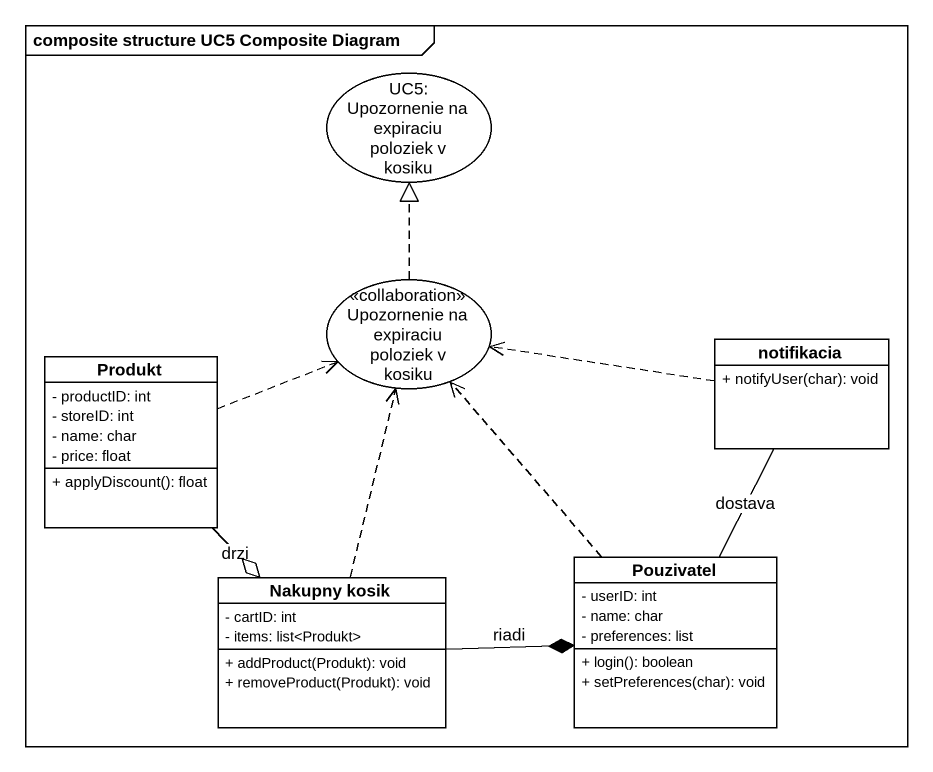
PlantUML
@startuml
mainframe composite structure UC5 Composite Diagram
allowmixing
hide circle
hide empty members
skinparam classAttributeIconSize 0
usecase "UC5: Upozornenie na expiraciu poloziek v kosiku" as UC5_Upozornenie_na
usecase "Upozornenie na expiraciu poloziek v kosiku" as Upozornenie_na_expiraciu <<collaboration>>
class Produkt {
  - productID: int
  - storeID: int
  - name: char
  - price: float
  + applyDiscount(): float
}
class notifikacia {
  + notifyUser(char): void
}
class "Nakupny kosik" as Nakupny_kosik {
  - cartID: int
  - items: list<Produkt>
  + addProduct(Produkt): void
  + removeProduct(Produkt): void
}
class Pouzivatel {
  - userID: int
  - name: char
  - preferences: list
  + login(): boolean
  + setPreferences(char): void
}
Upozornenie_na_expiraciu .up.|> UC5_Upozornenie_na
Produkt .right.> Upozornenie_na_expiraciu
Produkt --o Nakupny_kosik : drzi
notifikacia .left.> Upozornenie_na_expiraciu
Nakupny_kosik .up.> Upozornenie_na_expiraciu
Nakupny_kosik -right-* Pouzivatel : riadi
Pouzivatel .up.> Upozornenie_na_expiraciu
Pouzivatel -up- notifikacia : dostava
@enduml
